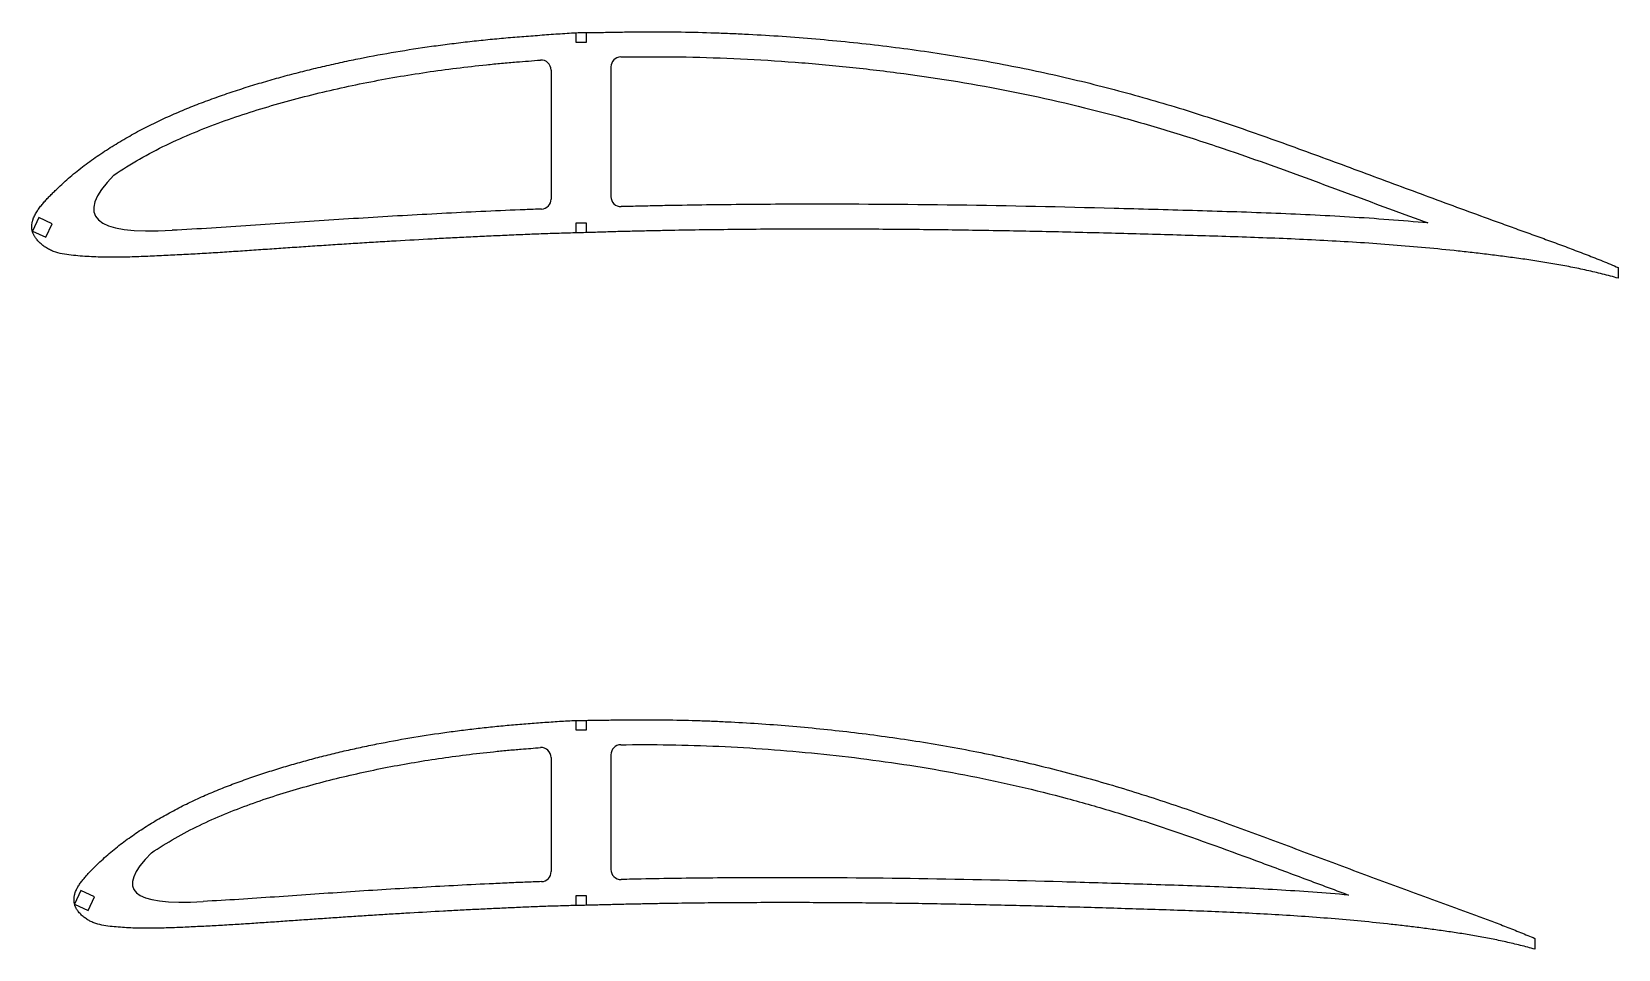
# Model space of a CAD drawing. Header units: millimetres. Extents: x -11497 to 404, y -3854 to 414.
# Drawn here: x -3171.1 to -2852.5, y -634 to -449.9 of the extents above; entities that cross this region are included whole.
import ezdxf

# ---------------------------------------------------------------- set-up
doc = ezdxf.new("R2010")
doc.units = ezdxf.units.MM

msp = doc.modelspace()

# ---------------------------------------------------------------- linework, layer by layer
for p, q in [((-3061.8029, -452.0624), (-3061.8029, -450.074)), ((-3059.8029, -452.0624), (-3061.8029, -452.0624)), ((-3059.8029, -450.0624), (-3059.8029, -452.0624)), ((-3066.8029, -457.5743), (-3066.8029, -483.467)), ((-3054.8029, -456.9459), (-3054.8029, -482.9884)), ((-3061.8029, -490.2485), (-3061.8029, -488.2485)), ((-3061.8029, -488.2485), (-3059.8029, -488.2485)), ((-3059.8029, -488.2485), (-3059.8029, -490.1988)), ((-3061.8029, -590.083), (-3061.8029, -588.0967)), ((-3059.8029, -588.083), (-3059.8029, -590.083)), ((-3059.8029, -590.083), (-3061.8029, -590.083)), ((-3066.8029, -595.5482), (-3066.8029, -618.4471)), ((-3054.8029, -594.9774), (-3054.8029, -618.0234)), ((-3061.8029, -625.2485), (-3061.8029, -623.2485)), ((-3061.8029, -623.2485), (-3059.8029, -623.2485)), ((-3059.8029, -623.2485), (-3059.8029, -625.2026))]:
    msp.add_line(p, q)
at = {"color": 7, "linetype": 'Continuous', "lineweight": 25}
for p, q in [((-3154.6044, -478.6409), (-3154.6042, -478.6411)), ((-3169.7094, -487.1578), (-3170.9772, -489.8768)), ((-3166.9905, -488.4257), (-3169.7094, -487.1578)), ((-3170.9772, -489.8768), (-3168.2583, -491.1446)), ((-3168.2583, -491.1446), (-3166.9905, -488.4257)), ((-3142.9033, -489.7346), (-3142.9051, -489.7347)), ((-2852.5297, -497.2083), (-2852.529, -499.37)), ((-3147.078, -614.6821), (-3147.0778, -614.6823)), ((-3161.2262, -622.258), (-3162.494, -624.9769)), ((-3158.5072, -623.5258), (-3161.2262, -622.258)), ((-3159.7751, -626.2448), (-3158.5072, -623.5258)), ((-3162.494, -624.9769), (-3159.7751, -626.2448)), ((-3136.6823, -624.4236), (-3136.6855, -624.4238)), ((-2869.2752, -631.8494), (-2869.2738, -634.0223))]:
    msp.add_line(p, q, dxfattribs=at)
for centre, start, end in [((-3052.8029, -456.9459), 91.004085, 180), ((-3068.8029, -457.5743), 0, 94.302179), ((-3068.8029, -483.467), 272.101356, 360), ((-3052.8029, -482.9884), 180, 271.568947), ((-3068.8029, -595.5482), 0, 94.285698), ((-3052.8029, -594.9774), 90.79571, 180), ((-3052.8029, -618.0234), 180, 271.335393), ((-3068.8029, -618.4471), 272.065823, 0)]:
    msp.add_arc(centre, 2, start, end)
for points, knots in [([(-2852.529, -499.37), (-2853.5685, -499.0521), (-2855.6771, -498.5167), (-2858.8505, -497.7581), (-2862.0477, -497.0955), (-2865.2591, -496.5026), (-2868.4831, -495.9741), (-2871.7158, -495.4952), (-2874.955, -495.0533), (-2878.1989, -494.6401), (-2881.4473, -494.254), (-2885.7835, -493.7721), (-2891.2131, -493.2342), (-2897.7407, -492.683), (-2904.2778, -492.2152), (-2910.823, -491.8286), (-2917.3742, -491.5088), (-2923.93, -491.2438), (-2930.4889, -491.0187), (-2937.05, -490.8173), (-2945.8, -490.5667), (-2956.7396, -490.2654), (-2969.8685, -489.9549), (-2980.8082, -489.7562), (-2989.5577, -489.639), (-2996.1184, -489.5718), (-3002.6772, -489.5251), (-3009.2337, -489.5017), (-3015.7874, -489.5), (-3022.338, -489.5226), (-3028.885, -489.571), (-3035.428, -489.6469), (-3040.8767, -489.7337), (-3045.2332, -489.8168), (-3048.4992, -489.8899), (-3051.22, -489.9483), (-3053.3956, -490.0084), (-3055.5707, -490.0731), (-3058.2883, -490.1616), (-3060.4623, -490.216), (-3062.7648, -490.2716), (-3064.5879, -490.3277), (-3067.0178, -490.4085), (-3068.8398, -490.4731), (-3070.6613, -490.5432), (-3072.4823, -490.6188), (-3074.3029, -490.696), (-3076.7299, -490.8003), (-3079.7625, -490.938), (-3083.4002, -491.1116), (-3087.0363, -491.2937), (-3091.8824, -491.548), (-3096.7257, -491.8177), (-3101.5661, -492.1043), (-3105.195, -492.3264), (-3108.8228, -492.555), (-3112.4492, -492.7909), (-3116.0745, -493.0323), (-3119.6989, -493.2773), (-3123.3223, -493.5269), (-3126.945, -493.7768), (-3130.5674, -494.0219), (-3134.19, -494.2562), (-3137.8131, -494.4745), (-3140.8331, -494.6382), (-3143.2493, -494.7599), (-3145.0615, -494.8471), (-3146.8739, -494.9307), (-3148.6863, -495.0097), (-3150.4992, -495.0773), (-3152.3125, -495.1281), (-3154.1263, -495.1543), (-3155.9402, -495.1507), (-3157.7536, -495.11), (-3159.5659, -495.0332), (-3161.3756, -494.9094), (-3163.1813, -494.7413), (-3164.9811, -494.5072), (-3166.4457, -494.1126), (-3167.5518, -493.6194), (-3168.206, -493.2398), (-3168.7033, -492.8961), (-3169.1827, -492.5277), (-3169.63, -492.12), (-3169.9842, -491.7269), (-3170.1778, -491.4953), (-3170.3149, -491.3149), (-3170.4418, -491.1272), (-3170.5548, -490.9308), (-3170.6574, -490.7289), (-3170.7654, -490.5302), (-3170.8665, -490.3281), (-3170.9403, -490.1141), (-3170.9988, -489.8958), (-3171.043, -489.6736), (-3171.0757, -489.4495), (-3171.1024, -489.1484), (-3171.1061, -488.7699), (-3171.0607, -488.3941), (-3171.0039, -488.0976), (-3170.9493, -487.8777), (-3170.8843, -487.6606), (-3170.786, -487.3749), (-3170.6424, -487.0254), (-3170.4422, -486.6186), (-3170.1462, -486.0913), (-3169.7284, -485.461), (-3169.1782, -484.7402), (-3168.5914, -484.0484), (-3167.98, -483.3788), (-3167.3507, -482.726), (-3166.7109, -482.0834), (-3165.8495, -481.2351), (-3164.7478, -480.2002), (-3163.3882, -478.9999), (-3161.9884, -477.8464), (-3160.5555, -476.7345), (-3158.6055, -475.3041), (-3156.1035, -473.6066), (-3153.0172, -471.699), (-3149.8568, -469.9161), (-3146.6275, -468.2609), (-3143.3384, -466.7277), (-3139.9982, -465.3081), (-3136.6192, -463.9831), (-3133.2081, -462.7417), (-3129.7685, -461.5802), (-3126.3052, -460.4898), (-3122.8202, -459.4689), (-3119.3176, -458.5079), (-3115.799, -457.6041), (-3112.2657, -456.7569), (-3108.7187, -455.9652), (-3103.9726, -454.9833), (-3098.0114, -453.8876), (-3092.0181, -452.9646), (-3087.2081, -452.3205), (-3083.5935, -451.8849), (-3079.9725, -451.496), (-3076.3465, -451.144), (-3072.7141, -450.8513), (-3069.0792, -450.5748), (-3065.4427, -450.3028), (-3063.0164, -450.1436), (-3061.8029, -450.074)], [0, 0, 0, 0, 0.00737426, 0.01474851, 0.02212277, 0.02949703, 0.03687129, 0.04424554, 0.0516198, 0.05899406, 0.06636831, 0.07374257, 0.08849108, 0.1032396, 0.11798811, 0.13273663, 0.14748514, 0.16223365, 0.17698217, 0.19173068, 0.2064792, 0.23597622, 0.26547325, 0.29497028, 0.3097188, 0.32446731, 0.33921582, 0.35396434, 0.36871285, 0.38346137, 0.39820988, 0.41295839, 0.42770691, 0.43508116, 0.44245542, 0.44982968, 0.45351681, 0.45720394, 0.46457819, 0.47195245, 0.47195245, 0.48020319, 0.48432856, 0.48845394, 0.49257931, 0.49670468, 0.50083005, 0.50495542, 0.51320616, 0.52145691, 0.52970765, 0.53795839, 0.55445988, 0.56271062, 0.57096137, 0.57921211, 0.58746285, 0.59571359, 0.60396434, 0.61221508, 0.62046582, 0.62871657, 0.63696731, 0.64521805, 0.6534688, 0.65759417, 0.66171954, 0.66584491, 0.66997028, 0.67409565, 0.67822102, 0.6823464, 0.68647177, 0.69059714, 0.69472251, 0.69884788, 0.70297325, 0.70709862, 0.711224, 0.71328668, 0.71534937, 0.71638071, 0.71741205, 0.71947474, 0.72050608, 0.72102175, 0.72153742, 0.7220531, 0.72256877, 0.72308444, 0.72360011, 0.72411578, 0.72463145, 0.72514712, 0.7256628, 0.72617847, 0.72669414, 0.72772548, 0.72875682, 0.7292725, 0.72978817, 0.73030384, 0.73081951, 0.73185085, 0.7328822, 0.73391354, 0.73597622, 0.73803891, 0.7401016, 0.74216428, 0.74422697, 0.74628965, 0.74835234, 0.75247771, 0.75660308, 0.76072845, 0.76485383, 0.7689792, 0.77722994, 0.78548068, 0.79373143, 0.80198217, 0.81023291, 0.81848365, 0.8267344, 0.83498514, 0.84323588, 0.85148663, 0.85973737, 0.86798811, 0.87623886, 0.8844896, 0.89274034, 0.90099108, 0.91749257, 0.93399406, 0.9422448, 0.95049554, 0.95874629, 0.96699703, 0.97524777, 0.98349851, 0.99174926, 1, 1, 1, 1]), ([(-3061.8029, -450.074), (-3060.6756, -450.0725), (-3058.4215, -450.0509), (-3055.0407, -449.9872), (-3051.6599, -449.9202), (-3048.2786, -449.8903), (-3044.8971, -449.8879), (-3040.3886, -449.9293), (-3035.8812, -450.0317), (-3031.3754, -450.1934), (-3026.8713, -450.3943), (-3021.2449, -450.7218), (-3014.5008, -451.2286), (-3007.7667, -451.8526), (-3001.0435, -452.5872), (-2994.3345, -453.4393), (-2987.6413, -454.4101), (-2978.7433, -455.8743), (-2967.6795, -458.04), (-2954.5242, -461.1963), (-2943.6757, -464.2634), (-2935.0756, -466.9748), (-2926.5224, -469.8314), (-2918.0305, -472.8646), (-2909.5666, -475.9746), (-2903.2251, -478.3242), (-2896.8837, -480.6739), (-2890.5418, -483.0227), (-2884.1956, -485.3595), (-2878.902, -487.2932), (-2874.6633, -488.8293), (-2871.481, -489.9725), (-2868.3, -491.1193), (-2865.1218, -492.274), (-2861.953, -493.4541), (-2858.7936, -494.6594), (-2855.6525, -495.9114), (-2853.5639, -496.7599), (-2852.5297, -497.2083)], [0, 0, 0, 0, 0.015625, 0.03125, 0.046875, 0.0625, 0.078125, 0.09375, 0.125, 0.140625, 0.15625, 0.1875, 0.21875, 0.25, 0.28125, 0.3125, 0.34375, 0.375, 0.4375, 0.5, 0.5625, 0.59375, 0.625, 0.6875, 0.71875, 0.75, 0.78125, 0.8125, 0.84375, 0.875, 0.890625, 0.90625, 0.921875, 0.9375, 0.953125, 0.96875, 0.984375, 1, 1, 1, 1]), ([(-3052.838, -454.9462), (-3052.12, -454.9336), (-3051.4022, -454.9225), (-3047.0276, -454.8724), (-3043.3731, -454.8854), (-3032.4166, -455.0904), (-3025.1214, -455.4414), (-3014.1918, -456.2751), (-3010.5508, -456.6055), (-3003.2731, -457.3651), (-2999.6335, -457.796), (-2988.7494, -459.2469), (-2981.5373, -460.4245), (-2967.2166, -463.274), (-2960.1082, -464.9468), (-2949.5197, -467.8102), (-2946.0013, -468.824), (-2938.9946, -470.9683), (-2935.5111, -472.0966), (-2925.1051, -475.6064), (-2918.227, -478.1129), (-2904.4903, -483.1812), (-2897.6297, -485.7373), (-2890.7609, -488.2702)], [0.050233065, 0.050233065, 0.050233065, 0.050233065, 0.0625, 0.0625, 0.125, 0.125, 0.25, 0.25, 0.3125, 0.3125, 0.375, 0.375, 0.5, 0.5, 0.625, 0.625, 0.6875, 0.6875, 0.75, 0.75, 0.875, 0.875, 1, 1, 1, 1]), ([(-3154.6042, -478.6411), (-3152.9139, -477.4996), (-3151.1908, -476.4334), (-3147.6888, -474.4288), (-3145.9087, -473.4932), (-3142.2956, -471.7429), (-3140.4625, -470.9286), (-3136.755, -469.3945), (-3134.8814, -468.6728), (-3129.2124, -466.6183), (-3125.3671, -465.3998), (-3117.5774, -463.1895), (-3113.6573, -462.1991), (-3105.7739, -460.4277), (-3101.81, -459.6474), (-3093.8414, -458.2797), (-3089.8338, -457.6925), (-3083.8137, -456.9439), (-3081.8047, -456.7177), (-3078.7887, -456.4064), (-3077.7829, -456.3069), (-3075.7702, -456.1203), (-3074.7631, -456.0343), (-3072.1553, -455.8229), (-3070.5542, -455.7004), (-3068.9529, -455.5799)], [0, 0, 0, 0, 0.0625, 0.0625, 0.125, 0.125, 0.1875, 0.1875, 0.25, 0.25, 0.375, 0.375, 0.5, 0.5, 0.625, 0.625, 0.75, 0.75, 0.8125, 0.8125, 0.84375, 0.84375, 0.875, 0.875, 0.924640544, 0.924640544, 0.924640544, 0.924640544]), ([(-3068.7296, -485.4657), (-3069.8364, -485.5063), (-3070.9431, -485.5495), (-3074.6762, -485.7044), (-3077.3026, -485.8183), (-3085.1802, -486.1848), (-3090.4306, -486.4561), (-3100.9285, -487.0484), (-3106.1761, -487.3705), (-3114.0459, -487.8838), (-3116.6689, -488.0592), (-3121.9146, -488.4159), (-3124.5372, -488.5986), (-3129.7828, -488.9572), (-3132.4058, -489.1328), (-3137.6533, -489.457), (-3140.2779, -489.6033), (-3142.9033, -489.7346)], [0.705584984, 0.705584984, 0.705584984, 0.705584984, 0.71875, 0.71875, 0.75, 0.75, 0.8125, 0.8125, 0.875, 0.875, 0.90625, 0.90625, 0.9375, 0.9375, 0.96875, 0.96875, 1, 1, 1, 1]), ([(-2890.7609, -488.2702), (-2896.0018, -487.7893), (-2901.2465, -487.3972), (-2911.7422, -486.7603), (-2916.9932, -486.5141), (-2927.4989, -486.1063), (-2932.7535, -485.9424), (-2943.2635, -485.634), (-2948.5188, -485.487), (-2964.2857, -485.0711), (-2974.8003, -484.8409), (-2995.8287, -484.55), (-3006.3428, -484.4819), (-3022.1134, -484.5165), (-3027.3702, -484.5517), (-3035.2553, -484.6453), (-3037.8837, -484.6833), (-3041.8262, -484.7505), (-3043.1403, -484.7744), (-3045.7687, -484.8267), (-3047.0828, -484.8559), (-3049.7111, -484.9137), (-3051.0253, -484.9416), (-3052.4756, -484.9802), (-3052.6119, -484.9839), (-3052.7481, -484.9876)], [0, 0, 0, 0, 0.0625, 0.0625, 0.125, 0.125, 0.1875, 0.1875, 0.25, 0.25, 0.375, 0.375, 0.5, 0.5, 0.5625, 0.5625, 0.59375, 0.59375, 0.609375, 0.609375, 0.625, 0.625, 0.640625, 0.640625, 0.642245062, 0.642245062, 0.642245062, 0.642245062]), ([(-2869.2738, -634.0223), (-2870.233, -633.7331), (-2872.1757, -633.2379), (-2875.1003, -632.5399), (-2878.0454, -631.9267), (-2881.003, -631.3764), (-2883.9717, -630.884), (-2886.9479, -630.4364), (-2889.9297, -630.0226), (-2892.9158, -629.6359), (-2895.9056, -629.2743), (-2899.8964, -628.823), (-2904.8928, -628.3188), (-2910.8987, -627.8015), (-2916.9125, -627.3609), (-2922.9329, -626.9945), (-2928.9581, -626.6892), (-2934.9868, -626.4338), (-2941.0179, -626.2147), (-2947.0506, -626.0176), (-2955.0955, -625.7706), (-2965.1531, -625.4738), (-2977.2235, -625.1644), (-2987.2821, -624.9618), (-2995.3279, -624.8378), (-3001.3615, -624.7637), (-3007.3941, -624.7083), (-3013.4254, -624.6748), (-3019.4552, -624.6608), (-3025.4832, -624.6693), (-3031.509, -624.7013), (-3037.5325, -624.7591), (-3042.5498, -624.8285), (-3046.5622, -624.8967), (-3049.5706, -624.9572), (-3052.077, -625.0074), (-3054.0816, -625.0577), (-3056.0858, -625.1085), (-3058.5903, -625.1763), (-3060.5939, -625.2205), (-3062.7161, -625.2695), (-3064.3966, -625.314), (-3066.6366, -625.3794), (-3068.3163, -625.4339), (-3069.9956, -625.4975), (-3071.6744, -625.5698), (-3073.3529, -625.6428), (-3075.5907, -625.7397), (-3078.3871, -625.8696), (-3081.7418, -626.0325), (-3085.0955, -626.2028), (-3089.5657, -626.4412), (-3094.0339, -626.6936), (-3098.5001, -626.962), (-3101.8488, -627.1698), (-3105.1966, -627.3837), (-3108.5436, -627.6042), (-3111.8897, -627.8298), (-3115.2352, -628.0592), (-3118.58, -628.2925), (-3121.9244, -628.526), (-3125.2688, -628.7553), (-3128.6135, -628.9748), (-3131.9589, -629.1792), (-3134.7475, -629.3325), (-3136.9787, -629.4468), (-3138.6523, -629.5289), (-3140.3259, -629.6077), (-3141.9997, -629.6819), (-3143.6738, -629.7455), (-3145.3485, -629.7939), (-3147.0237, -629.8182), (-3148.699, -629.8158), (-3150.3739, -629.7779), (-3152.0477, -629.7078), (-3153.7191, -629.5924), (-3155.387, -629.438), (-3157.0486, -629.2157), (-3158.3986, -628.8403), (-3159.4148, -628.3736), (-3160.016, -628.0181), (-3160.4712, -627.6949), (-3160.9105, -627.3503), (-3161.3184, -626.9683), (-3161.6397, -626.6004), (-3161.8141, -626.3831), (-3161.9372, -626.2141), (-3162.0506, -626.0385), (-3162.1517, -625.8554), (-3162.2427, -625.6671), (-3162.3364, -625.481), (-3162.422, -625.2914), (-3162.4821, -625.0919), (-3162.5294, -624.8891), (-3162.5648, -624.6832), (-3162.5906, -624.4758), (-3162.6117, -624.1976), (-3162.616, -623.848), (-3162.5756, -623.5008), (-3162.5298, -623.2261), (-3162.4833, -623.0222), (-3162.4262, -622.8209), (-3162.3398, -622.5558), (-3162.212, -622.231), (-3162.0305, -621.8537), (-3161.7622, -621.364), (-3161.3801, -620.7793), (-3160.8755, -620.1108), (-3160.3363, -619.4696), (-3159.7735, -618.8493), (-3159.1932, -618.2454), (-3158.6034, -617.6507), (-3157.8089, -616.8661), (-3156.7928, -615.9087), (-3155.5388, -614.7979), (-3154.2473, -613.7309), (-3152.9252, -612.702), (-3151.1258, -611.3786), (-3148.8163, -609.8087), (-3145.9678, -608.0435), (-3143.05, -606.3951), (-3140.069, -604.8637), (-3137.0322, -603.446), (-3133.9484, -602.1333), (-3130.8291, -600.9073), (-3127.6796, -599.7599), (-3124.5045, -598.6853), (-3121.3072, -597.6772), (-3118.0902, -596.7329), (-3114.8571, -595.8442), (-3111.6094, -595.0083), (-3108.3484, -594.2247), (-3105.075, -593.4926), (-3100.6951, -592.5845), (-3095.1946, -591.5715), (-3089.6655, -590.7175), (-3085.2287, -590.1216), (-3081.8949, -589.719), (-3078.5555, -589.3587), (-3075.2118, -589.0336), (-3071.8628, -588.7612), (-3068.5118, -588.5045), (-3065.1588, -588.2656), (-3062.9215, -588.1431), (-3061.8029, -588.0967)], [0, 0, 0, 0, 0.00737426, 0.01474851, 0.02212277, 0.02949703, 0.03687129, 0.04424554, 0.0516198, 0.05899406, 0.06636831, 0.07374257, 0.08849108, 0.1032396, 0.11798811, 0.13273663, 0.14748514, 0.16223365, 0.17698217, 0.19173068, 0.2064792, 0.23597622, 0.26547325, 0.29497028, 0.3097188, 0.32446731, 0.33921582, 0.35396434, 0.36871285, 0.38346137, 0.39820988, 0.41295839, 0.42770691, 0.43508116, 0.44245542, 0.44982968, 0.45351681, 0.45720394, 0.46457819, 0.47195245, 0.47195245, 0.48020319, 0.48432856, 0.48845394, 0.49257931, 0.49670468, 0.50083005, 0.50495542, 0.51320616, 0.52145691, 0.52970765, 0.53795839, 0.55445988, 0.56271062, 0.57096137, 0.57921211, 0.58746285, 0.59571359, 0.60396434, 0.61221508, 0.62046582, 0.62871657, 0.63696731, 0.64521805, 0.6534688, 0.65759417, 0.66171954, 0.66584491, 0.66997028, 0.67409565, 0.67822102, 0.6823464, 0.68647177, 0.69059714, 0.69472251, 0.69884788, 0.70297325, 0.70709862, 0.711224, 0.71328668, 0.71534937, 0.71638071, 0.71741205, 0.71947474, 0.72050608, 0.72102175, 0.72153742, 0.7220531, 0.72256877, 0.72308444, 0.72360011, 0.72411578, 0.72463145, 0.72514712, 0.7256628, 0.72617847, 0.72669414, 0.72772548, 0.72875682, 0.7292725, 0.72978817, 0.73030384, 0.73081951, 0.73185085, 0.7328822, 0.73391354, 0.73597622, 0.73803891, 0.7401016, 0.74216428, 0.74422697, 0.74628965, 0.74835234, 0.75247771, 0.75660308, 0.76072845, 0.76485383, 0.7689792, 0.77722994, 0.78548068, 0.79373143, 0.80198217, 0.81023291, 0.81848365, 0.8267344, 0.83498514, 0.84323588, 0.85148663, 0.85973737, 0.86798811, 0.87623886, 0.8844896, 0.89274034, 0.90099108, 0.91749257, 0.93399406, 0.9422448, 0.95049554, 0.95874629, 0.96699703, 0.97524777, 0.98349851, 0.99174926, 1, 1, 1, 1]), ([(-3061.8029, -588.0967), (-3060.7654, -588.0929), (-3058.6907, -588.0743), (-3055.5789, -588.0231), (-3052.4672, -587.9661), (-3049.355, -587.9461), (-3046.2428, -587.9495), (-3042.0934, -587.997), (-3037.945, -588.0992), (-3033.7983, -588.2571), (-3029.6532, -588.4504), (-3024.4754, -588.7624), (-3018.2692, -589.2414), (-3012.0724, -589.8282), (-3005.8859, -590.5171), (-2999.7126, -591.3135), (-2993.554, -592.219), (-2985.3673, -593.5832), (-2975.1883, -595.5964), (-2963.086, -598.525), (-2953.1068, -601.3673), (-2945.1961, -603.8779), (-2937.3291, -606.5227), (-2929.5189, -609.3299), (-2921.7344, -612.2073), (-2915.9021, -614.3814), (-2910.0698, -616.5556), (-2904.2371, -618.7286), (-2898.4005, -620.8913), (-2893.5321, -622.6811), (-2889.634, -624.1035), (-2886.7077, -625.1629), (-2883.7822, -626.2245), (-2880.8593, -627.2934), (-2877.9447, -628.3847), (-2875.0387, -629.4989), (-2872.1484, -630.6534), (-2870.2274, -631.4375), (-2869.2752, -631.8494)], [0, 0, 0, 0, 0.015625, 0.03125, 0.046875, 0.0625, 0.078125, 0.09375, 0.125, 0.140625, 0.15625, 0.1875, 0.21875, 0.25, 0.28125, 0.3125, 0.34375, 0.375, 0.4375, 0.5, 0.5625, 0.59375, 0.625, 0.6875, 0.71875, 0.75, 0.78125, 0.8125, 0.84375, 0.875, 0.890625, 0.90625, 0.921875, 0.9375, 0.953125, 0.96875, 0.984375, 1, 1, 1, 1]), ([(-3147.0778, -614.6823), (-3145.5246, -613.6365), (-3143.9415, -612.6587), (-3140.7232, -610.822), (-3139.0874, -609.9645), (-3135.767, -608.3606), (-3134.0822, -607.6147), (-3130.6754, -606.2078), (-3128.9541, -605.5453), (-3123.7447, -603.6609), (-3120.2107, -602.5417), (-3113.0553, -600.512), (-3109.4553, -599.6023), (-3102.2144, -597.9747), (-3098.5735, -597.2575), (-3091.254, -595.9997), (-3087.573, -595.4589), (-3082.0439, -594.7699), (-3080.1989, -594.5614), (-3077.4289, -594.2745), (-3076.5052, -594.1829), (-3074.6567, -594.0108), (-3073.7319, -593.9313), (-3071.5223, -593.7506), (-3070.2375, -593.6501), (-3068.9524, -593.5538)], [0, 0, 0, 0, 0.0625, 0.0625, 0.125, 0.125, 0.1875, 0.1875, 0.25, 0.25, 0.375, 0.375, 0.5, 0.5, 0.625, 0.625, 0.75, 0.75, 0.8125, 0.8125, 0.84375, 0.84375, 0.875, 0.875, 0.918381079, 0.918381079, 0.918381079, 0.918381079]), ([(-3052.8307, -592.9776), (-3052.4672, -592.9725), (-3052.1037, -592.9681), (-3048.4242, -592.9316), (-3045.1107, -592.9484), (-3035.1777, -593.146), (-3028.5655, -593.4695), (-3018.6615, -594.2288), (-3015.3625, -594.5286), (-3008.7692, -595.2172), (-3005.4749, -595.6063), (-2998.8911, -596.4802), (-2995.6035, -596.964), (-2989.056, -598.0336), (-2985.7939, -598.62), (-2976.0439, -600.5414), (-2969.5936, -602.0432), (-2959.9893, -604.6134), (-2956.7997, -605.5227), (-2950.4441, -607.4464), (-2947.2787, -608.4619), (-2937.8316, -611.6258), (-2931.5909, -613.8946), (-2922.249, -617.351), (-2919.1382, -618.5122), (-2912.9158, -620.8317), (-2909.8048, -621.9921), (-2906.6926, -623.1491)], [0.055650718, 0.055650718, 0.055650718, 0.055650718, 0.0625, 0.0625, 0.125, 0.125, 0.25, 0.25, 0.3125, 0.3125, 0.375, 0.375, 0.4375, 0.4375, 0.5, 0.5, 0.625, 0.625, 0.6875, 0.6875, 0.75, 0.75, 0.875, 0.875, 0.9375, 0.9375, 1, 1, 1, 1]), ([(-3068.7308, -620.4458), (-3069.8456, -620.486), (-3070.9599, -620.533), (-3073.2717, -620.6332), (-3074.4693, -620.6845), (-3076.8641, -620.7919), (-3078.0614, -620.8481), (-3084.0475, -621.1349), (-3088.8351, -621.3875), (-3098.4076, -621.9391), (-3103.1926, -622.2384), (-3110.3686, -622.7135), (-3112.7603, -622.876), (-3117.5436, -623.2061), (-3119.935, -623.3746), (-3124.7182, -623.7055), (-3127.11, -623.8675), (-3131.895, -624.1668), (-3134.2883, -624.3018), (-3136.6823, -624.4236)], [0.704210872, 0.704210872, 0.704210872, 0.704210872, 0.71875, 0.71875, 0.734375, 0.734375, 0.75, 0.75, 0.8125, 0.8125, 0.875, 0.875, 0.90625, 0.90625, 0.9375, 0.9375, 0.96875, 0.96875, 1, 1, 1, 1]), ([(-2906.6926, -623.1491), (-2911.4743, -622.7276), (-2916.2595, -622.384), (-2925.8352, -621.8234), (-2930.6257, -621.6041), (-2940.2096, -621.2328), (-2945.0029, -621.0785), (-2954.59, -620.7824), (-2959.3838, -620.6393), (-2973.7664, -620.2389), (-2983.3577, -620.0181), (-3002.5422, -619.7294), (-3012.1343, -619.6549), (-3026.5218, -619.6686), (-3031.3176, -619.6948), (-3038.5111, -619.7716), (-3040.909, -619.8032), (-3045.7046, -619.8786), (-3048.1023, -619.9249), (-3051.2522, -619.9889), (-3052.0042, -620.0053), (-3052.7563, -620.0228)], [0, 0, 0, 0, 0.0625, 0.0625, 0.125, 0.125, 0.1875, 0.1875, 0.25, 0.25, 0.375, 0.375, 0.5, 0.5, 0.5625, 0.5625, 0.59375, 0.59375, 0.625, 0.625, 0.634801777, 0.634801777, 0.634801777, 0.634801777])]:
    msp.add_open_spline(points, degree=3, knots=knots, dxfattribs=at)
for points in [[(-3154.6044, -478.6409), (-3162.6605, -486.9694), (-3158.7607, -490.6673), (-3142.9051, -489.7347)], [(-3147.078, -614.6821), (-3154.544, -622.0924), (-3151.0799, -625.3397), (-3136.6854, -624.4238)]]:
    msp.add_open_spline(points, degree=3, dxfattribs=at)

doc.saveas('drawing.dxf')
